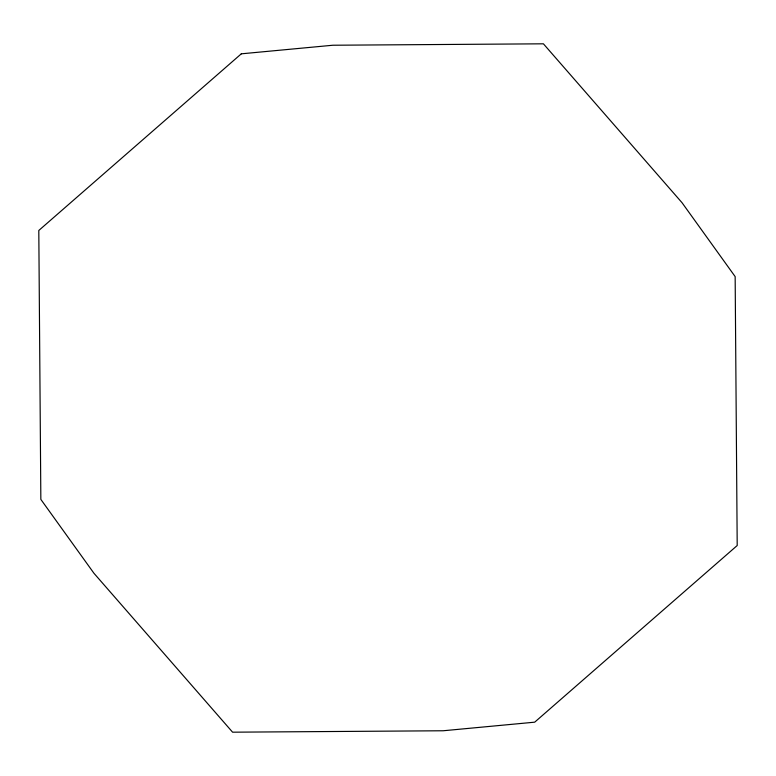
<?xml version="1.0" encoding="UTF-8"?>
<svg xmlns="http://www.w3.org/2000/svg" width="776" height="776" viewBox="0 0 776 776"><rect width="100%" height="100%" fill="white"/><g stroke="black" fill="none" stroke-linecap="round" stroke-linejoin="round"><path stroke-width="1.16" d="M241.307 53.825L38.8 230.472L40.847 499.395L93.935 573.251L232.587 732.185L443.135 730.769L534.693 722.175L737.2 545.528L735.153 276.605L682.065 202.749L543.413 43.815L332.865 45.231L241.307 53.825"/></g></svg>
